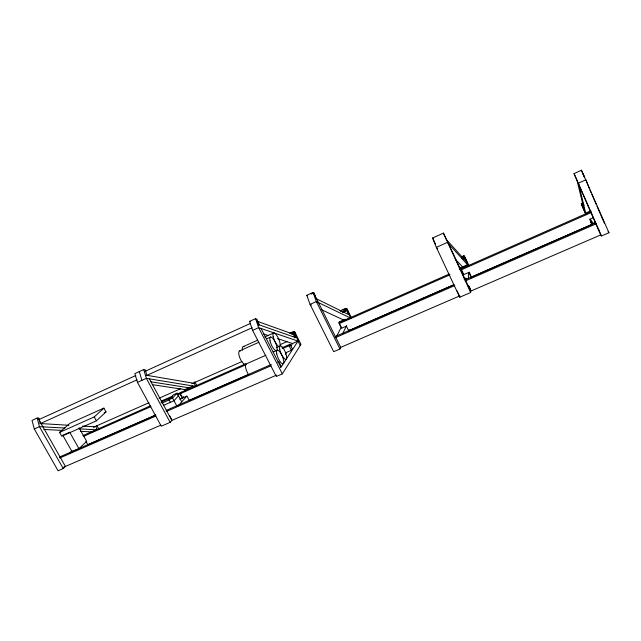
<?xml version="1.0" encoding="UTF-8"?>
<svg xmlns="http://www.w3.org/2000/svg" width="641" height="641" viewBox="0 0 641 641"><rect width="100%" height="100%" fill="white"/><g stroke="black" fill="none" stroke-linecap="round" stroke-linejoin="round"><path stroke-width="0.96" d="M461.472 256.841L463.932 255.751L466.8 262.193L446.432 239.582L443.42 233.092L432.531 238.051L436.345 247.362L459.741 297.224L470.654 292.512L470.67 289.828L469.06 286.383M470.75 278.298L470.766 275.414M468.371 278.37L468.483 272.401M465.847 279.452L465.879 278.202L464.092 278.979M466.239 266.536L466.255 265.799L459.853 268.627M593.278 217.78L590.016 219.206L592.26 224.342L471.095 277.289L468.819 272.401L463.555 274.709L463.611 273.555M459.741 297.224L459.821 295.854M463.555 274.709L461.28 269.821L461.344 268.699M340.876 311.246L340.083 310.861L345.771 308.329L348.504 314.531L316.053 298.618L314.306 293.29L313.024 292.472L306.783 295.317L310.068 304.403L333.705 351.685L339.962 348.984L340.74 347.358L459.461 296.006L457.033 290.83M348.367 331.445L349.225 329.658M342.631 333.689L346.637 325.636M344.794 320.115L345.259 319.21L339.442 321.774L338.953 322.687L341.244 327.303L336.87 335.796M453.852 284.82L348.68 330.78L346.388 326.133L341.533 328.264L339.233 323.625L339.962 322.247M291.567 334.233L294.491 333.4L296.03 337.751L258.579 324.642L257.009 319.354L255.551 318.641L249.549 321.373L252.61 330.363L276.311 376.483L282.336 373.879L300.982 344.329L294.852 332.206L293.346 331.653L289.692 333.28M294.852 332.206L298.009 341.116L280.966 367.341L261.063 328.472M280.293 367.229L281.03 366.099L278.579 361.308L277.833 362.421M286.671 352.342L291.343 350.29L292.32 348.792L290.028 344.273L281.84 347.887M285.405 354.241L286.503 352.598M290.878 346.012L292.52 343.536L298.009 341.116L300.236 345.523M282.641 348.568L289.035 345.747L290.028 344.273M193.326 383.198L146.733 375.289L145.483 370.089L143.712 369.569L134.85 373.607L137.47 382.381L161.26 426.201L170.153 422.355L171.828 420.416L149.385 378.855M178.238 405.785L186.763 396.138M245.471 363.928L181.828 392.004L180.305 393.67L182.629 398.005L183.63 396.875M179.752 399.271L182.348 398.125L183.35 397.003M177.301 395L180.025 393.798L181.547 392.124L176.988 394.143M178.486 395.809L174.007 400.729L163.383 405.408M170.402 402.324L168.96 399.639L172.565 398.053L177.068 393.165L181.724 401.843M168.96 399.639L173.511 394.736L177.068 393.165M68.811 425.255L40.191 423.533L39.037 418.212L37.178 418.084L32.05 420.424L34.302 428.989L58.091 470.782L63.235 468.555L65.414 466.448L41.112 423.589M78.963 448.692L69.701 432.218L62.802 435.279L72.064 451.705L78.963 448.692L86.655 441.337L79.035 427.715M69.973 452.834L72.121 450.807M96.382 420.825L106.005 411.923L103.906 408.117L70.021 423.292L59.573 432.387L61.736 436.225L96.382 420.825L94.211 416.93L103.906 408.117M257.353 321.902L258.139 321.542L259.309 324.899L258.507 325.259M582.933 202.796L581.267 203.534L584.263 210.216L577.028 180.441L574.048 173.607L581.483 170.218L608.95 232.747L601.498 235.968L600.673 234.927L578.951 185.081M311.157 294.091L313.826 292.873M38.877 419.591L135.804 375.53M144.89 371.403L250.591 323.36M256.616 321.638L258.139 321.542M39.982 423.757L137.086 379.801M146.148 375.69L252.129 327.711M342.911 312.375L346.877 310.452M34.302 428.989L39.446 426.666L64.933 428.06M137.47 382.381L146.364 378.358L195.393 386.379L194.439 383.39M252.61 330.363L258.635 327.639L298.009 341.116M342.246 311.718L346.34 309.875M342.775 311.975L346.861 310.132M243.292 346.605L257.634 340.187M264.805 336.974L273.771 332.959M239.758 350.835L258.852 342.302M267.033 338.648L270.67 337.022M59.573 432.387L94.211 416.93M104.227 412.716L106.005 411.923M342.51 311.838L346.605 310.004M291.214 333.096L293.955 331.878M343.047 310.036L346.292 308.593M462.626 256.849L464.26 256.12M291.511 333.2L294.251 331.982M462.129 258.419L464.597 257.321M462.297 258.603L464.757 257.506M462.465 258.788L464.917 257.69M463.443 258.812L465.086 258.083M93.45 427.275L148.984 402.7M159 398.269L180.85 388.598M191.771 383.767L241.905 361.58M280.189 344.642L287.48 341.413M276.255 347.751L278.947 346.557M582.076 205.384L583.719 204.655M152.31 384.64L184.712 389.592L192.909 385.97L193.622 387.308M459.301 268.347L467.537 264.709L468.234 266.207M590.898 210.785L586.627 212.668L587.084 213.229M82.969 435.616L150.515 405.817M161.468 400.986L172.421 396.154M338.953 322.687L449.173 274.068M459.501 269.508L590.93 211.53M92.929 431.561L96.102 430.167M240.519 350.964A7.371 2.556 66.1 0 0 239.926 358.103A7.371 2.556 66.1 0 0 245.872 364.088L265.911 355.25M273.194 352.037L276.84 350.427M345.555 320.147L350.427 318L347.069 308.986L345.771 308.329M83.715 436.257L150.956 406.61M160.947 402.211L171.852 397.404M180.305 393.67L246.096 364.681M339.233 323.625L449.958 274.813M461.28 269.821L591.651 212.355M161.941 403.101L169.737 399.672M582.132 205.625L583.783 204.904M182.629 398.005L186.972 396.098L189.287 400.433L248.732 374.456M583.967 205.304L582.292 205.905M59.349 457.113L155.819 414.959M166.131 410.448L271.271 364.505M335.163 336.589L453.868 284.708M465.182 279.764L595.705 222.723M155.611 415.152L87.841 444.758L85.99 441.449M59.893 457.97L155.899 416.049M166.243 411.538L271.079 365.763M335.235 337.751L454.717 285.59M465.118 281.046L596.531 223.669M63.707 467.185L160.851 425.167M276.527 375.129L172.125 420.288L169.649 415.713M600.673 234.927L471.023 291.006L468.595 285.798M43.772 429.462L62.522 430.415M80.293 431.313L92.136 431.914M78.915 428.829L96.895 429.815L96.07 426.89M82.657 426.089L94.756 426.81M150.795 381.78L188.807 387.781M294.628 333.777L293.306 333.921L294.692 337.871M263.499 333.961L268.178 335.507M277.537 338.592L292.52 343.536M249.549 321.373L250.487 321.702M295.485 336.221L296.382 336.541M256.993 321.205L293.37 334.209M293.45 333.632L293.907 334.137L293.153 333.536M311.494 305.068L310.068 304.403L316.342 301.574L350.427 318M321.245 309.595L343.84 320.091M306.783 295.317L307.592 295.709M437.739 248.78L436.345 247.362L447.282 242.418L468.603 265.879L463.932 255.751M432.531 238.051L433.068 238.612M433.532 239.59L433.276 238.829M455.214 259.092L462.586 266.896M608.069 231.73L608.95 232.747M595.088 222.972L594.303 222.026L595.096 223.829M589.928 219.102L593.606 223.653M598.277 229.446L599.095 230.456M590.569 222.219L592.428 224.55M38.027 418.148L40.687 422.836M63.235 468.555L39.446 426.666L37.178 418.084M96.855 425.544L98.754 428.957M170.153 422.355L146.364 378.358L143.712 369.569M172.565 398.053L176.828 405.977M184.712 389.592L185.417 390.922M180.025 393.798L182.348 398.125M194.824 381.788L197.027 385.93M282.336 373.879L258.635 327.639L255.551 318.641M289.035 345.747L291.343 350.29M313.537 292.729L340.74 347.358M339.962 348.984L316.342 301.574L313.024 292.472M347.069 308.986L351.436 317.848M584.047 176.187L582.789 173.503L584.6 177.669L584.472 177.076M574.048 173.607L601.498 235.968M469.212 272.072L470.35 274.5M465.879 278.202L466.68 279.917M448.604 243.876L470.662 291.158M470.654 292.512L443.42 233.092M581.267 203.534L585.922 214.142L578.486 183.15L585.962 179.768L589.135 188.085M464.757 256.672L468.787 265.358M581.571 204.735L585.946 214.759M590.057 220.039L591.547 223.445M589.92 189.904L591.106 192.629M591.891 194.447L596.226 204.431M597.019 206.25L604.503 223.501M433.869 240.407L435.543 244.509M581.716 171.291L582.1 172.028M293.346 331.653L295.429 337.543M139.273 371.596L141.917 380.369M581.483 170.218L581.651 170.987M242.458 350.29A7.259 2.476 66 0 1 244.045 346.733M248.404 374.424A7.355 2.54 66.5 0 1 245.872 364.088M463.275 273.707L463.219 274.861L460.943 269.973L461.007 268.843L463.275 273.707M279.772 349.625A7.323 2.235 66.3 0 0 285.91 359.345A7.323 2.235 66.3 0 0 283.634 348.816A7.323 2.235 66.3 0 0 279.772 349.625M273.162 336.661A7.339 2.244 66 0 0 279.348 346.485A7.339 2.244 66 0 0 277.12 336.028A7.339 2.244 66 0 0 273.162 336.661M276.752 353.968A7.436 2.3 66.4 0 0 283.002 363.816A7.436 2.3 66.4 0 0 280.71 353.087A7.436 2.3 66.4 0 0 276.752 353.968M270.029 340.82A7.452 2.316 66.1 0 0 276.327 350.763A7.452 2.316 66.1 0 0 274.092 340.115A7.452 2.316 66.1 0 0 270.029 340.82"/></g></svg>
